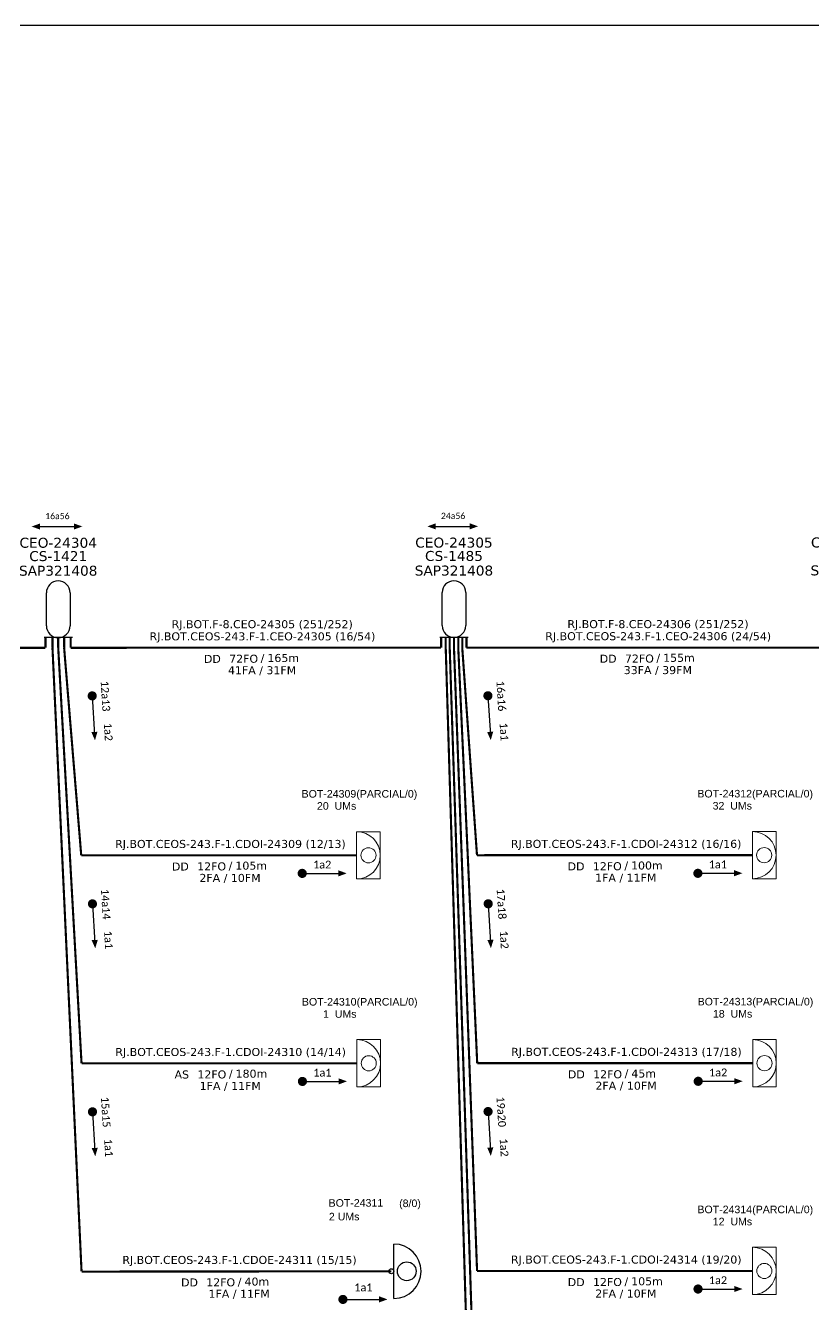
# Paper-space layout 'CDOI-24335' of a CAD drawing. Extents: x 1009 to 1848, y 3 to 597.
# Drawn here: x 1236.3 to 1343.1, y 423.5 to 596.8 of the extents above; entities that cross this region are included whole.
import ezdxf
from ezdxf.enums import TextEntityAlignment as Align

# ---------------------------------------------------------------- set-up
doc = ezdxf.new("R2010")
doc.units = 0
doc.header["$MEASUREMENT"] = 0
doc.layers.get('0').update_dxf_attribs({"linetype": 'CONTINUOUS'})
for name, color, linetype, lineweight in [("20.0-LEGENDA DOS CDO'S", 1, 'CONTINUOUS', 0), ('20.1-CDO_INTERIOR', 1, 'CONTINUOUS', 0), ('20.2-CDO_POSTE', 1, 'CONTINUOUS', 5), ('40.1-ETIQUETAS', 1, 'CONTINUOUS', 20)]:
    doc.layers.add(name, color=color, linetype=linetype, lineweight=lineweight)
for name, color, linetype in [('20.4-CEOS', 1, 'CONTINUOUS'), ('CAP a instalar', 1, 'CONTINUOUS'), ('CDO_POSTE', 1, 'CONTINUOUS'), ('SETA', 7, 'CONTINUOUS'), ('UNIFILAR', 7, 'CONTINUOUS')]:
    doc.layers.add(name, color=color, linetype=linetype)
doc.styles.add('ARIAL', font='arial.ttf')
doc.styles.add('siredit', font='verdana.ttf')
doc.linetypes.add('FENCELINE1', pattern='A,0.25,-0.1,[133,ltypeshp.shx,S=0.1,R=0,X=-0.1,Y=0],-0.1,1', length=1.45)

# ---------------------------------------------------------------- blocks, each defined once
blk = doc.blocks.new('SAN')
at = {"layer": 'SETA'}
blk.add_lwpolyline([(-2.58, 0), (6.02, 0)], dxfattribs=at)
for points in [[(-2.1, -0.66), (-3.93, 0), (-2.1, 0.67)], [(5.33, 0.68), (7.16, 0.01), (5.33, -0.65)]]:
    blk.add_solid(points, dxfattribs=at)
blk = doc.blocks.new('CDOI_INT')
at = {"layer": '20.1-CDO_INTERIOR', "color": 0, "lineweight": 18}
blk.add_lwpolyline([(4.25, -4.25), (4.25, 4.25), (0, 4.25), (0, -4.25)], close=True, dxfattribs=at)
blk.add_circle((2.12, 0), 1.36, dxfattribs=at)
blk.add_arc((0, 0), 4.25, 270, 90, dxfattribs=at)
at = {"layer": "20.0-LEGENDA DOS CDO'S", "color": 0, "style": 'ARIAL'}
for tag, p in [('CDO_N', (-0.08, 10.38)), ('SPLITER_1', (21.18, 10.38)), ('SURVEY', (-0.08, 8.2)), ('SPLITER_2', (21.19, 8.68)), ('SAP', (-0.08, 6.23)), ('1:XX', (5.94, -2.22)), ('UMS', (5.94, -4.24))]:
    blk.add_attdef(tag, p, '', height=1.36, dxfattribs=at)
blk.add_attdef('FIBRAS_UTILIZADAS', text='', height=1.36, dxfattribs=at).set_placement((15.34, 10.38), align=Align.CENTER)
blk = doc.blocks.new('ETIQUETA_RS5F')
at = {"layer": '40.1-ETIQUETAS', "color": 0, "style": 'siredit'}
blk.add_text('/', height=1.5, dxfattribs=at).set_placement((1.55, -1.95), align=Align.MIDDLE_RIGHT)
for tag, p in [('ETIQUETA_R_PRIMARIA', (1.18, 4.1)), ('ETIQUETA_R_SECUNDARIA', (1.18, 2.1)), ('F_ATIVAS/F_MORTAS', (1.11, -4.24))]:
    blk.add_attdef(tag, text='', height=1.5, dxfattribs=at).set_placement(p, align=Align.MIDDLE_CENTER)
for tag, p in [('TIPO_CABO', (-6.62, -2.12)), ('CAP_CABO', (0.37, -2.09))]:
    blk.add_attdef(tag, text='', height=1.5, dxfattribs=at).set_placement(p, align=Align.MIDDLE_RIGHT)
blk.add_attdef('METROS', text='', height=1.5, dxfattribs=at).set_placement((2.11, -1.95), align=Align.MIDDLE_LEFT)
for tag, p in [('FUSÃO_1', (0.82, -8.39)), ('FUSÃO_2', (0.82, -10.6)), ('FUSÃO_3', (0.82, -12.93)), ('FUSÃO_4', (0.82, -15.14)), ('FUSÃO_5', (0.82, -17.16))]:
    blk.add_attdef(tag, text='', height=1.5, dxfattribs=at).set_placement(p, align=Align.CENTER)
blk = doc.blocks.new('CDOE-TEXTO PADRÃO')
at = {"layer": "20.0-LEGENDA DOS CDO'S", "color": 0, "style": 'ARIAL'}
for tag, p in [('CDO_N', (0.49, 7.39)), ('CORDOALHA', (0.5, 4.33)), ('SAP', (0.51, 1.67)), ('SPLITER_1', (0.59, -0.91)), ('SPLITER_2', (0.6, -3.55)), ('(XX-XX_F)S', (0.54, -8.29)), ('(XX-XX_L)S', (0.55, -10.83)), ('UMS', (0.55, -13.15))]:
    blk.add_attdef(tag, p, '', height=1.7, rotation=0.118, dxfattribs=at)
blk.add_attdef('FIBRAS_UTILIZADAS', text='', height=1.7, rotation=0.118, dxfattribs=at).set_placement((19.77, 7.43), align=Align.CENTER)

psp = doc.layouts.new('CDOI-24335')

# ---------------------------------------------------------------- linework, layer by layer
psp.add_lwpolyline([(1009.19, 2.75), (1847.76, 2.75), (1847.76, 596.75), (1009.19, 596.75), (1009.19, 2.75)])
at = {"const_width": 0.62, "elevation": 2.2}
for points in [[(1245.28, 506.23, 1), (1245.31, 505.61, 1)], [(1298.91, 506.25, 1), (1298.95, 505.63, 1)], [(1273.45, 481.87, 1), (1274.07, 481.87, 1)], [(1327.08, 481.88, 1), (1327.7, 481.88, 1)], [(1245.31, 478.05, 1), (1245.35, 477.43, 1)], [(1298.95, 478.06, 1), (1298.99, 477.44, 1)], [(1273.48, 453.68, 1), (1274.1, 453.68, 1)], [(1327.12, 453.7, 1), (1327.74, 453.7, 1)], [(1245.31, 449.87, 1), (1245.35, 449.25, 1)], [(1298.93, 449.91, 1), (1298.97, 449.29, 1)], [(1278.97, 424.14, 1), (1279.59, 424.14, 1)], [(1327.1, 425.55, 1), (1327.72, 425.55, 1)]]:
    psp.add_lwpolyline(points, format="xyb", close=True, dxfattribs=at)
at = {"layer": '20.4-CEOS', "color": 0}
for p, q in [((1239.09, 515.42, 2.2), (1239.09, 519.9, 2.2)), ((1242.29, 519.9, 2.2), (1242.29, 515.42, 2.2)), ((1292.73, 515.44, 2.2), (1292.73, 519.92, 2.2)), ((1295.93, 519.92, 2.2), (1295.93, 515.44, 2.2)), ((1242.62, 513.82, 2.2), (1238.77, 513.82, 2.2)), ((1296.25, 513.84, 2.2), (1292.4, 513.84, 2.2))]:
    psp.add_line(p, q, dxfattribs=at)
for centre, start, end in [((1240.69, 519.9, 2.2), 0, 180), ((1294.33, 519.92, 2.2), 0, 180), ((1240.69, 515.42, 2.2), 180, 0), ((1294.33, 515.44, 2.2), 180, 0)]:
    psp.add_arc(centre, 1.6, start, end, dxfattribs=at)
at = {"layer": 'CAP a instalar', "color": 0, "ltscale": 7, "const_width": 0.289, "elevation": 2.2}
for points in [[(1238.96, 512.44), (1238.96, 513.82)], [(1239.91, 512.44), (1239.91, 513.82)], [(1242.38, 512.44), (1242.38, 513.82)], [(1292.59, 512.46), (1292.59, 513.84)], [(1296.02, 512.46), (1296.02, 513.84)], [(1188.74, 512.42), (1238.96, 512.44)], [(1243.85, 427.95), (1239.91, 512.44)], [(1242.38, 512.44), (1292.59, 512.46)], [(1296.02, 512.46), (1346.23, 512.47)], [(1243.85, 427.91), (1285.84, 427.95)]]:
    psp.add_lwpolyline(points, dxfattribs=at)
at = {"layer": 'CAP a instalar', "color": 8, "linetype": 'FENCELINE1', "ltscale": 7, "const_width": 0.289, "elevation": 2.2}
for points in [[(1240.69, 512.44), (1240.69, 513.82)], [(1243.85, 456.13), (1240.69, 512.44)], [(1243.85, 456.13), (1281.18, 456.14)]]:
    psp.add_lwpolyline(points, dxfattribs=at)
at = {"layer": 'CAP a instalar', "color": 8, "ltscale": 7, "const_width": 0.289, "elevation": 2.2}
for points in [[(1241.49, 512.44), (1241.49, 513.82)], [(1293.21, 512.46), (1293.21, 513.84)], [(1293.75, 512.46), (1293.75, 513.84)], [(1294.33, 512.46), (1294.33, 513.84)], [(1294.91, 512.46), (1294.91, 513.84)], [(1295.45, 512.46), (1295.45, 513.84)], [(1243.81, 484.31), (1241.49, 512.44)], [(1297.48, 371.66), (1293.21, 512.46)], [(1297.44, 399.84), (1293.75, 512.46)], [(1297.46, 427.99), (1294.33, 512.46)], [(1297.48, 456.15), (1294.91, 512.46)], [(1297.45, 484.33), (1295.45, 512.46)], [(1243.81, 484.31), (1281.14, 484.32)], [(1297.45, 484.33), (1334.78, 484.34)], [(1297.48, 456.15), (1334.81, 456.15)], [(1297.46, 427.99), (1334.79, 428)]]:
    psp.add_lwpolyline(points, dxfattribs=at)
at = {"layer": 'CDO_POSTE', "color": 0}
psp.add_line((1286.18, 424.26, 2.2), (1286.18, 431.64, 2.2), dxfattribs=at)
for centre, major_axis, end_param in [((1286.18, 427.95, 2.2), (2.61, 2.61), 7.068583), ((1285.84, 427.95, 2.2), (0.241, 0.241), 10.210176), ((1287.93, 427.95, 2.2), (0.899, 0.899), 10.210176)]:
    psp.add_ellipse(centre, major_axis=major_axis, ratio=1, start_param=3.926991, end_param=end_param, dxfattribs=at)
at = {"layer": 'SETA', "elevation": 2.2}
for points in [[(1245.3, 505.92), (1245.62, 500.6)], [(1298.93, 505.94), (1299.26, 500.62)], [(1273.76, 481.87), (1279.09, 481.87)], [(1327.39, 481.88), (1332.72, 481.88)], [(1245.33, 477.74), (1245.65, 472.42)], [(1298.97, 477.75), (1299.29, 472.44)], [(1273.79, 453.68), (1279.12, 453.68)], [(1327.43, 453.7), (1332.76, 453.7)], [(1245.33, 449.56), (1245.66, 444.24)], [(1298.95, 449.6), (1299.27, 444.28)], [(1327.41, 425.55), (1332.74, 425.55)], [(1279.28, 424.14), (1284.61, 424.14)]]:
    psp.add_lwpolyline(points, dxfattribs=at)
at = {"layer": 'SETA'}
for points in [[(1246.01, 501.06, 2.2), (1245.67, 499.9, 2.2), (1245.19, 501.01, 2.2)], [(1299.65, 501.07, 2.2), (1299.31, 499.92, 2.2), (1298.83, 501.02, 2.2)], [(1278.66, 482.29, 2.2), (1279.79, 481.87, 2.2), (1278.66, 481.46, 2.2)], [(1332.3, 482.31, 2.2), (1333.43, 481.89, 2.2), (1332.3, 481.48, 2.2)], [(1246.05, 472.87, 2.2), (1245.71, 471.71, 2.2), (1245.22, 472.82, 2.2)], [(1299.69, 472.89, 2.2), (1299.34, 471.73, 2.2), (1298.86, 472.84, 2.2)], [(1278.69, 454.1, 2.2), (1279.83, 453.69, 2.2), (1278.69, 453.27, 2.2)], [(1332.33, 454.12, 2.2), (1333.47, 453.71, 2.2), (1332.33, 453.29, 2.2)], [(1246.05, 444.69, 2.2), (1245.71, 443.53, 2.2), (1245.23, 444.64, 2.2)], [(1299.66, 444.74, 2.2), (1299.32, 443.58, 2.2), (1298.84, 444.69, 2.2)], [(1332.31, 425.97, 2.2), (1333.45, 425.55, 2.2), (1332.31, 425.14, 2.2)], [(1284.19, 424.56, 2.2), (1285.32, 424.15, 2.2), (1284.19, 423.73, 2.2)]]:
    psp.add_solid(points, dxfattribs=at)

# ---------------------------------------------------------------- block references
at = {"layer": '20.1-CDO_INTERIOR', "color": 8, "ltscale": 11}
ref = psp.add_blockref('CDOI_INT', (1281.14, 484.32, 2.2), dxfattribs=dict(at, xscale=0.7533554517852777, yscale=0.7533554517852777, zscale=0.7533554517852777))
ref.add_attrib('CDO_N', 'BOT-24309', dxfattribs={"layer": "20.0-LEGENDA DOS CDO'S", "color": 8, "height": 1.025, "style": 'ARIAL'}).set_placement((1281.08, 492.14, 2.2), align=Align.RIGHT)
ref.add_attrib('FIBRAS_UTILIZADAS', '    (PARCIAL/0)', dxfattribs={"layer": "20.0-LEGENDA DOS CDO'S", "color": 8, "height": 1.0227, "style": 'ARIAL'}).set_placement((1284.43, 492.14, 2.2), align=Align.CENTER)
ref.add_attrib('SURVEY', '20  UMs', dxfattribs={"layer": "20.0-LEGENDA DOS CDO'S", "color": 8, "height": 1.025, "style": 'ARIAL'}).set_placement((1281.09, 490.5, 2.2), align=Align.RIGHT)
ref = psp.add_blockref('CDOI_INT', (1334.78, 484.34, 2.2), dxfattribs=dict(at, xscale=0.7533554517852777, yscale=0.7533554517852777, zscale=0.7533554517852777))
ref.add_attrib('CDO_N', 'BOT-24312', dxfattribs={"layer": "20.0-LEGENDA DOS CDO'S", "color": 8, "height": 1.025, "style": 'ARIAL'}).set_placement((1334.72, 492.16, 2.2), align=Align.RIGHT)
ref.add_attrib('FIBRAS_UTILIZADAS', '    (PARCIAL/0)', dxfattribs={"layer": "20.0-LEGENDA DOS CDO'S", "color": 8, "height": 1.0227, "style": 'ARIAL'}).set_placement((1338.07, 492.16, 2.2), align=Align.CENTER)
ref.add_attrib('SURVEY', '32  UMs', dxfattribs={"layer": "20.0-LEGENDA DOS CDO'S", "color": 8, "height": 1.025, "style": 'ARIAL'}).set_placement((1334.72, 490.52, 2.2), align=Align.RIGHT)
ref = psp.add_blockref('CDOI_INT', (1281.18, 456.14, 2.2), dxfattribs=dict(at, xscale=0.7533554517852777, yscale=0.7533554517852777, zscale=0.7533554517852777))
ref.add_attrib('CDO_N', 'BOT-24310', dxfattribs={"layer": "20.0-LEGENDA DOS CDO'S", "color": 8, "height": 1.025, "style": 'ARIAL'}).set_placement((1281.12, 463.96, 2.2), align=Align.RIGHT)
ref.add_attrib('FIBRAS_UTILIZADAS', '    (PARCIAL/0)', dxfattribs={"layer": "20.0-LEGENDA DOS CDO'S", "color": 8, "height": 1.0227, "style": 'ARIAL'}).set_placement((1284.47, 463.96, 2.2), align=Align.CENTER)
ref.add_attrib('SURVEY', '1  UMs', dxfattribs={"layer": "20.0-LEGENDA DOS CDO'S", "color": 8, "height": 1.025, "style": 'ARIAL'}).set_placement((1281.12, 462.31, 2.2), align=Align.RIGHT)
ref = psp.add_blockref('CDOI_INT', (1334.82, 456.15, 2.2), dxfattribs=dict(at, xscale=0.7533554517852777, yscale=0.7533554517852777, zscale=0.7533554517852777))
ref.add_attrib('CDO_N', 'BOT-24313', dxfattribs={"layer": "20.0-LEGENDA DOS CDO'S", "color": 8, "height": 1.025, "style": 'ARIAL'}).set_placement((1334.76, 463.98, 2.2), align=Align.RIGHT)
ref.add_attrib('FIBRAS_UTILIZADAS', '    (PARCIAL/0)', dxfattribs={"layer": "20.0-LEGENDA DOS CDO'S", "color": 8, "height": 1.0227, "style": 'ARIAL'}).set_placement((1338.11, 463.98, 2.2), align=Align.CENTER)
ref.add_attrib('SURVEY', '18  UMs', dxfattribs={"layer": "20.0-LEGENDA DOS CDO'S", "color": 8, "height": 1.025, "style": 'ARIAL'}).set_placement((1334.76, 462.33, 2.2), align=Align.RIGHT)
ref = psp.add_blockref('CDOI_INT', (1334.8, 428, 2.2), dxfattribs=dict(at, xscale=0.7533554517852777, yscale=0.7533554517852777, zscale=0.7533554517852777))
ref.add_attrib('CDO_N', 'BOT-24314', dxfattribs={"layer": "20.0-LEGENDA DOS CDO'S", "color": 8, "height": 1.025, "style": 'ARIAL'}).set_placement((1334.73, 435.82, 2.2), align=Align.RIGHT)
ref.add_attrib('FIBRAS_UTILIZADAS', '    (PARCIAL/0)', dxfattribs={"layer": "20.0-LEGENDA DOS CDO'S", "color": 8, "height": 1.0227, "style": 'ARIAL'}).set_placement((1338.09, 435.82, 2.2), align=Align.CENTER)
ref.add_attrib('SURVEY', '12  UMs', dxfattribs={"layer": "20.0-LEGENDA DOS CDO'S", "color": 8, "height": 1.025, "style": 'ARIAL'}).set_placement((1334.74, 434.18, 2.2), align=Align.RIGHT)
at = {"layer": '20.2-CDO_POSTE', "color": 0}
ref = psp.add_blockref('CDOE-TEXTO PADRÃO', (1281.74, 429.84, 2.2), dxfattribs=dict(at, xscale=0.6024779562452673, yscale=0.6024779562452673, zscale=0.6024779544719101))
ref.add_attrib('CDO_N', 'BOT-24311', (1277.34, 436.7, 2.2), dxfattribs={"layer": "20.0-LEGENDA DOS CDO'S", "color": 0, "height": 1.024, "rotation": 0.118, "style": 'ARIAL'})
ref.add_attrib('CORDOALHA', '2 UMs', (1277.38, 434.85, 2.2), dxfattribs={"layer": "20.0-LEGENDA DOS CDO'S", "color": 0, "height": 1.024, "rotation": 0.118, "style": 'ARIAL'})
ref.add_attrib('FIBRAS_UTILIZADAS', '       (8/0)', dxfattribs={"layer": "20.0-LEGENDA DOS CDO'S", "color": 0, "height": 1.0241, "rotation": 0.118, "style": 'ARIAL'}).set_placement((1286.98, 436.65, 2.2), align=Align.CENTER)
at = {"layer": '40.1-ETIQUETAS', "color": 0}
ref = psp.add_blockref('ETIQUETA_RS5F', (1267.51, 512.47, 2.2), dxfattribs=dict(at, xscale=0.7229735360686504, yscale=0.7229735360686504, zscale=0.7229735360686504))
ref.add_attrib('ETIQUETA_R_PRIMARIA', 'RJ.BOT.F-8.CEO-24305 (251/252)', dxfattribs={"color": 0, "height": 1.0845, "style": 'siredit'}).set_placement((1268.34, 515.64, 2.2), align=Align.MIDDLE_CENTER)
ref.add_attrib('ETIQUETA_R_SECUNDARIA', 'RJ.BOT.CEOS-243.F-1.CEO-24305 (16/54)', dxfattribs={"color": 0, "height": 1.0845, "style": 'siredit'}).set_placement((1268.37, 513.99, 2.2), align=Align.MIDDLE_CENTER)
ref.add_attrib('TIPO_CABO', 'DD', dxfattribs={"color": 0, "height": 1.084, "style": 'siredit'}).set_placement((1262.73, 510.94, 2.2), align=Align.MIDDLE_RIGHT)
ref.add_attrib('CAP_CABO', '72FO', dxfattribs={"color": 0, "height": 1.084, "style": 'siredit'}).set_placement((1267.78, 510.96, 2.2), align=Align.MIDDLE_RIGHT)
ref.add_attrib('METROS', '165m', dxfattribs={"color": 0, "height": 1.084, "style": 'siredit'}).set_placement((1269.04, 511.06, 2.2), align=Align.MIDDLE_LEFT)
ref.add_attrib('F_ATIVAS/F_MORTAS', '41FA / 31FM', dxfattribs={"color": 0, "height": 1.0845, "style": 'siredit'}).set_placement((1268.32, 509.4, 2.2), align=Align.MIDDLE_CENTER)
ref = psp.add_blockref('ETIQUETA_RS5F', (1321.15, 512.49, 2.2), dxfattribs=dict(at, xscale=0.7229735360686504, yscale=0.7229735360686504, zscale=0.7229735360686504))
ref.add_attrib('ETIQUETA_R_PRIMARIA', 'RJ.BOT.F-8.CEO-24306 (251/252)', dxfattribs={"color": 0, "height": 1.0845, "style": 'siredit'}).set_placement((1321.98, 515.65, 2.2), align=Align.MIDDLE_CENTER)
ref.add_attrib('ETIQUETA_R_SECUNDARIA', 'RJ.BOT.CEOS-243.F-1.CEO-24306 (24/54)', dxfattribs={"color": 0, "height": 1.0845, "style": 'siredit'}).set_placement((1322.01, 514.01, 2.2), align=Align.MIDDLE_CENTER)
ref.add_attrib('TIPO_CABO', 'DD', dxfattribs={"color": 0, "height": 1.084, "style": 'siredit'}).set_placement((1316.37, 510.96, 2.2), align=Align.MIDDLE_RIGHT)
ref.add_attrib('CAP_CABO', '72FO', dxfattribs={"color": 0, "height": 1.084, "style": 'siredit'}).set_placement((1321.42, 510.98, 2.2), align=Align.MIDDLE_RIGHT)
ref.add_attrib('METROS', '155m', dxfattribs={"color": 0, "height": 1.084, "style": 'siredit'}).set_placement((1322.68, 511.08, 2.2), align=Align.MIDDLE_LEFT)
ref.add_attrib('F_ATIVAS/F_MORTAS', '33FA / 39FM', dxfattribs={"color": 0, "height": 1.0845, "style": 'siredit'}).set_placement((1321.96, 509.42, 2.2), align=Align.MIDDLE_CENTER)
at = {"layer": '40.1-ETIQUETAS', "color": 8}
ref = psp.add_blockref('ETIQUETA_RS5F', (1263.17, 484.33, 2.2), dxfattribs=dict(at, xscale=0.7229735360686504, yscale=0.7229735360686504, zscale=0.7229735360686504))
ref.add_attrib('ETIQUETA_R_SECUNDARIA', 'RJ.BOT.CEOS-243.F-1.CDOI-24309 (12/13)', dxfattribs={"color": 0, "height": 1.0845, "style": 'siredit'}).set_placement((1264.03, 485.86, 2.2), align=Align.MIDDLE_CENTER)
ref.add_attrib('TIPO_CABO', 'DD', dxfattribs={"color": 0, "height": 1.084, "style": 'siredit'}).set_placement((1258.39, 482.8, 2.2), align=Align.MIDDLE_RIGHT)
ref.add_attrib('CAP_CABO', '12FO', dxfattribs={"color": 0, "height": 1.084, "style": 'siredit'}).set_placement((1263.44, 482.82, 2.2), align=Align.MIDDLE_RIGHT)
ref.add_attrib('METROS', '105m', dxfattribs={"color": 0, "height": 1.084, "style": 'siredit'}).set_placement((1264.7, 482.92, 2.2), align=Align.MIDDLE_LEFT)
ref.add_attrib('F_ATIVAS/F_MORTAS', '2FA / 10FM', dxfattribs={"color": 0, "height": 1.084, "style": 'siredit'}).set_placement((1263.97, 481.26, 2.2), align=Align.MIDDLE_CENTER)
ref = psp.add_blockref('ETIQUETA_RS5F', (1316.81, 484.35, 2.2), dxfattribs=dict(at, xscale=0.7229735360686504, yscale=0.7229735360686504, zscale=0.7229735360686504))
ref.add_attrib('ETIQUETA_R_SECUNDARIA', 'RJ.BOT.CEOS-243.F-1.CDOI-24312 (16/16)', dxfattribs={"color": 0, "height": 1.0845, "style": 'siredit'}).set_placement((1317.66, 485.87, 2.2), align=Align.MIDDLE_CENTER)
ref.add_attrib('TIPO_CABO', 'DD', dxfattribs={"color": 0, "height": 1.084, "style": 'siredit'}).set_placement((1312.02, 482.82, 2.2), align=Align.MIDDLE_RIGHT)
ref.add_attrib('CAP_CABO', '12FO', dxfattribs={"color": 0, "height": 1.084, "style": 'siredit'}).set_placement((1317.07, 482.84, 2.2), align=Align.MIDDLE_RIGHT)
ref.add_attrib('METROS', '100m', dxfattribs={"color": 0, "height": 1.084, "style": 'siredit'}).set_placement((1318.33, 482.94, 2.2), align=Align.MIDDLE_LEFT)
ref.add_attrib('F_ATIVAS/F_MORTAS', '1FA / 11FM', dxfattribs={"color": 0, "height": 1.084, "style": 'siredit'}).set_placement((1317.61, 481.28, 2.2), align=Align.MIDDLE_CENTER)
ref = psp.add_blockref('ETIQUETA_RS5F', (1263.21, 456.15, 2.2), dxfattribs=dict(at, xscale=0.7229735360686504, yscale=0.7229735360686504, zscale=0.7229735360686504))
ref.add_attrib('ETIQUETA_R_SECUNDARIA', 'RJ.BOT.CEOS-243.F-1.CDOI-24310 (14/14)', dxfattribs={"color": 0, "height": 1.0845, "style": 'siredit'}).set_placement((1264.06, 457.67, 2.2), align=Align.MIDDLE_CENTER)
ref.add_attrib('TIPO_CABO', 'AS', dxfattribs={"color": 0, "height": 1.084, "style": 'siredit'}).set_placement((1258.42, 454.62, 2.2), align=Align.MIDDLE_RIGHT)
ref.add_attrib('CAP_CABO', '12FO', dxfattribs={"color": 0, "height": 1.084, "style": 'siredit'}).set_placement((1263.47, 454.63, 2.2), align=Align.MIDDLE_RIGHT)
ref.add_attrib('METROS', '180m', dxfattribs={"color": 0, "height": 1.084, "style": 'siredit'}).set_placement((1264.73, 454.73, 2.2), align=Align.MIDDLE_LEFT)
ref.add_attrib('F_ATIVAS/F_MORTAS', '1FA / 11FM', dxfattribs={"color": 0, "height": 1.084, "style": 'siredit'}).set_placement((1264.01, 453.08, 2.2), align=Align.MIDDLE_CENTER)
ref = psp.add_blockref('ETIQUETA_RS5F', (1316.84, 456.17, 2.2), dxfattribs=dict(at, xscale=0.7229735360686504, yscale=0.7229735360686504, zscale=0.7229735360686504))
ref.add_attrib('ETIQUETA_R_SECUNDARIA', 'RJ.BOT.CEOS-243.F-1.CDOI-24313 (17/18)', dxfattribs={"color": 0, "height": 1.0845, "style": 'siredit'}).set_placement((1317.7, 457.69, 2.2), align=Align.MIDDLE_CENTER)
ref.add_attrib('TIPO_CABO', 'DD', dxfattribs={"color": 0, "height": 1.084, "style": 'siredit'}).set_placement((1312.06, 454.64, 2.2), align=Align.MIDDLE_RIGHT)
ref.add_attrib('CAP_CABO', '12FO', dxfattribs={"color": 0, "height": 1.084, "style": 'siredit'}).set_placement((1317.11, 454.65, 2.2), align=Align.MIDDLE_RIGHT)
ref.add_attrib('METROS', '45m', dxfattribs={"color": 0, "height": 1.084, "style": 'siredit'}).set_placement((1318.37, 454.75, 2.2), align=Align.MIDDLE_LEFT)
ref.add_attrib('F_ATIVAS/F_MORTAS', '2FA / 10FM', dxfattribs={"color": 0, "height": 1.084, "style": 'siredit'}).set_placement((1317.65, 453.1, 2.2), align=Align.MIDDLE_CENTER)
at = {"layer": '40.1-ETIQUETAS', "color": 0}
ref = psp.add_blockref('ETIQUETA_RS5F', (1264.41, 427.97, 2.2), dxfattribs=dict(at, xscale=0.7229735360686504, yscale=0.7229735360686504, zscale=0.7229735360686504))
ref.add_attrib('ETIQUETA_R_SECUNDARIA', 'RJ.BOT.CEOS-243.F-1.CDOE-24311 (15/15)', dxfattribs={"color": 0, "height": 1.0845, "style": 'siredit'}).set_placement((1265.26, 429.49, 2.2), align=Align.MIDDLE_CENTER)
ref.add_attrib('TIPO_CABO', 'DD', dxfattribs={"color": 0, "height": 1.084, "style": 'siredit'}).set_placement((1259.63, 426.44, 2.2), align=Align.MIDDLE_RIGHT)
ref.add_attrib('CAP_CABO', '12FO', dxfattribs={"color": 0, "height": 1.084, "style": 'siredit'}).set_placement((1264.67, 426.46, 2.2), align=Align.MIDDLE_RIGHT)
ref.add_attrib('METROS', '40m', dxfattribs={"color": 0, "height": 1.084, "style": 'siredit'}).set_placement((1265.94, 426.56, 2.2), align=Align.MIDDLE_LEFT)
ref.add_attrib('F_ATIVAS/F_MORTAS', '1FA / 11FM', dxfattribs={"color": 0, "height": 1.084, "style": 'siredit'}).set_placement((1265.21, 424.9, 2.2), align=Align.MIDDLE_CENTER)
at = {"layer": '40.1-ETIQUETAS', "color": 8}
ref = psp.add_blockref('ETIQUETA_RS5F', (1316.82, 428.01, 2.2), dxfattribs=dict(at, xscale=0.7229735360686504, yscale=0.7229735360686504, zscale=0.7229735360686504))
ref.add_attrib('ETIQUETA_R_SECUNDARIA', 'RJ.BOT.CEOS-243.F-1.CDOI-24314 (19/20)', dxfattribs={"color": 0, "height": 1.0845, "style": 'siredit'}).set_placement((1317.68, 429.54, 2.2), align=Align.MIDDLE_CENTER)
ref.add_attrib('TIPO_CABO', 'DD', dxfattribs={"color": 0, "height": 1.084, "style": 'siredit'}).set_placement((1312.04, 426.48, 2.2), align=Align.MIDDLE_RIGHT)
ref.add_attrib('CAP_CABO', '12FO', dxfattribs={"color": 0, "height": 1.084, "style": 'siredit'}).set_placement((1317.09, 426.5, 2.2), align=Align.MIDDLE_RIGHT)
ref.add_attrib('METROS', '105m', dxfattribs={"color": 0, "height": 1.084, "style": 'siredit'}).set_placement((1318.35, 426.6, 2.2), align=Align.MIDDLE_LEFT)
ref.add_attrib('F_ATIVAS/F_MORTAS', '2FA / 10FM', dxfattribs={"color": 0, "height": 1.084, "style": 'siredit'}).set_placement((1317.63, 424.94, 2.2), align=Align.MIDDLE_CENTER)
at = {"layer": 'UNIFILAR', "color": 5, "lineweight": -3, "xscale": 0.6198332864937347, "yscale": 0.6198332864937347, "zscale": 0.6198332864937347}
for p in [(1239.52, 528.87, 2.2), (1293.16, 528.89, 2.2)]:
    psp.add_blockref('SAN', p, dxfattribs=at)

# ---------------------------------------------------------------- texts
at = {"char_height": 0.843, "width": 15.7182, "attachment_point": 5}
for s, insert in [('\\C7;\\fCalibri|b0|i0|c0|p34;16a56', (1240.58, 530.29, 2.2)), ('\\C7;\\fCalibri|b0|i0|c0|p34;24a56', (1294.21, 530.31, 2.2))]:
    psp.add_mtext(s, dxfattribs=dict(at, insert=insert))
at = {"color": 0, "char_height": 1.0604, "width": 15.7182, "attachment_point": 5, "rotation": 273.4639}
for s, insert in [('\\C7;\\fCalibri|b0|i0|c0|p34;12a13', (1247.09, 505.89, 2.2)), ('\\C7;\\fCalibri|b0|i0|c0|p34;16a16', (1300.73, 505.91, 2.2)), ('\\C7;\\fCalibri|b0|i0|c0|p34;1a2', (1247.47, 501.04, 2.2)), ('\\C7;\\fCalibri|b0|i0|c0|p34;1a1', (1301.11, 501.06, 2.2)), ('\\C7;\\fCalibri|b0|i0|c0|p34;14a14', (1247.13, 477.7, 2.2)), ('\\C7;\\fCalibri|b0|i0|c0|p34;17a18', (1300.76, 477.72, 2.2)), ('\\C7;\\fCalibri|b0|i0|c0|p34;1a1', (1247.5, 472.86, 2.2)), ('\\C7;\\fCalibri|b0|i0|c0|p34;1a2', (1301.14, 472.88, 2.2)), ('\\C7;\\fCalibri|b0|i0|c0|p34;15a15', (1247.13, 449.52, 2.2)), ('\\C7;\\fCalibri|b0|i0|c0|p34;19a20', (1300.74, 449.57, 2.2)), ('\\C7;\\fCalibri|b0|i0|c0|p34;1a1', (1247.51, 444.68, 2.2)), ('\\C7;\\fCalibri|b0|i0|c0|p34;1a2', (1301.12, 444.72, 2.2))]:
    psp.add_mtext(s, dxfattribs=dict(at, insert=insert))
at = {"color": 0, "char_height": 1.0604, "width": 15.7182, "attachment_point": 5}
for s, insert in [('\\C7;\\fCalibri|b0|i0|c0|p34;1a2', (1276.46, 483.06, 2.2)), ('\\C7;\\fCalibri|b0|i0|c0|p34;1a1', (1330.09, 483.08, 2.2)), ('\\C7;\\fCalibri|b0|i0|c0|p34;1a1', (1276.49, 454.87, 2.2)), ('\\C7;\\fCalibri|b0|i0|c0|p34;1a2', (1330.13, 454.89, 2.2)), ('\\C7;\\fCalibri|b0|i0|c0|p34;1a1', (1282.05, 425.77, 2.2)), ('\\C7;\\fCalibri|b0|i0|c0|p34;1a2', (1330.11, 426.74, 2.2))]:
    psp.add_mtext(s, dxfattribs=dict(at, insert=insert))
at = {"layer": '20.4-CEOS', "color": 0, "style": 'siredit'}
for tag, text, height, p in [('CEO-24304', 'CEOSXXX', 1.353, (1240.69, 527.35, 2.2)), ('CEO-24305', 'CEOSXXX', 1.353, (1294.33, 527.37, 2.2)), ('CEO-24306', 'CEOSXXX', 1.353, (1347.97, 527.39, 2.2)), ('CS-1421', '', 1.35, (1240.69, 525.54, 2.2)), ('CS-1485', '', 1.35, (1294.33, 525.56, 2.2)), ('SAP321408', '', 1.35, (1240.69, 523.56, 2.2)), ('SAP321408', '', 1.35, (1294.33, 523.58, 2.2)), ('SAP321408', '', 1.35, (1347.97, 523.6, 2.2))]:
    psp.add_attdef(tag, text=text, height=height, dxfattribs=at).set_placement(p, align=Align.TOP_CENTER)

doc.saveas('drawing.dxf')
